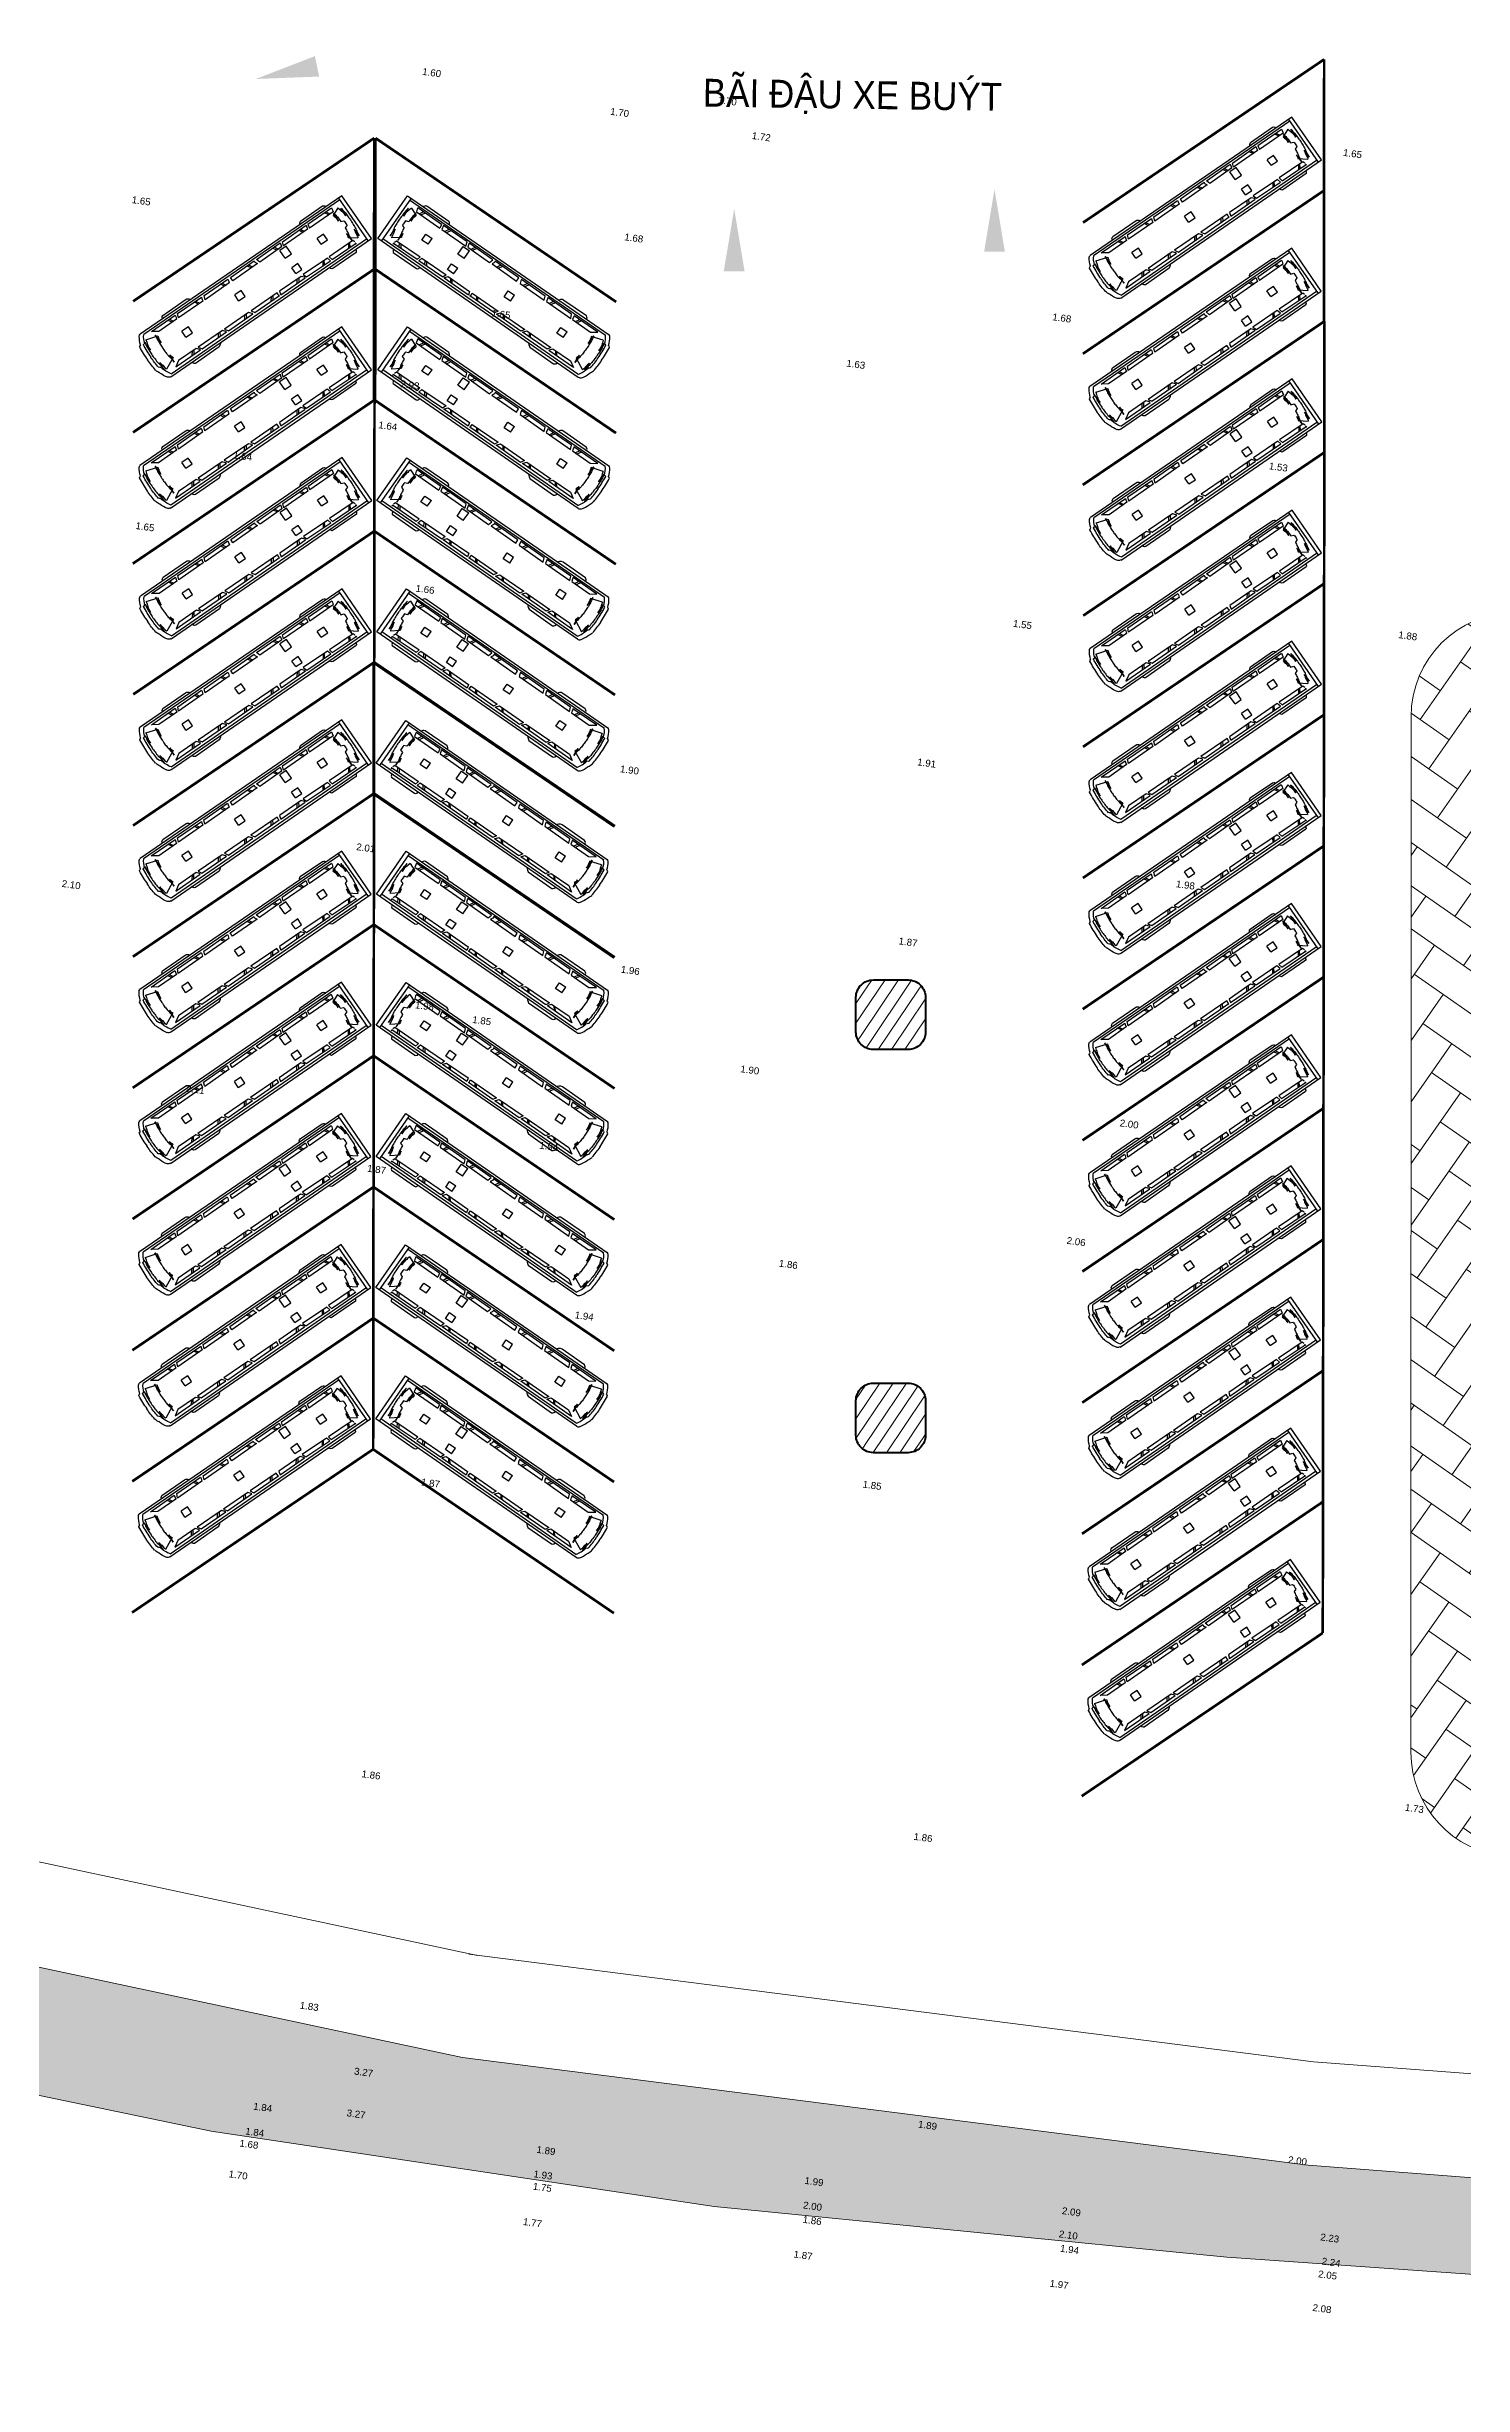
# Model space of a CAD drawing. Header units: millimetres. Extents: x -286774 to 170591, y -126585 to 81607.
# Drawn here: x -165934 to -125186, y -35060 to 32216 of the extents above; entities that cross this region are included whole.
import ezdxf
from ezdxf.enums import TextEntityAlignment as Align

# ---------------------------------------------------------------- set-up
doc = ezdxf.new("R2010")
doc.units = ezdxf.units.MM
doc.header["$LTSCALE"] = 100
doc.header["$MEASUREMENT"] = 0
doc.linetypes.add('INTERROMPU2', pattern=[9.525, 6.35, -3.175])
for name, color, linetype in [('01-BXAS-mat bang tong the san duong$0$A-FUR', 252, 'Continuous'), ('PIER SYSTRA', 170, 'Continuous'), ('TEXT', 255, 'Continuous'), ('VACH SON PHAN LAN', 7, 'Continuous')]:
    doc.layers.add(name, color=color, linetype=linetype)
for name, color, linetype, lineweight in [('2', 2, 'Continuous', 18), ('8', 8, 'Continuous', 5), ('ARC-VIEW', 90, 'Continuous', 5), ('ARC_CON-CUT', 130, 'Continuous', 40), ('ARC_CON-HIDE', 50, 'INTERROMPU2', 0), ('ARC_HATCH', 8, 'Continuous', 9), ('TAN CANG-profile- REVISE1$0$8', 17, 'Continuous', 0)]:
    doc.layers.add(name, color=color, linetype=linetype, lineweight=lineweight)
doc.layers.add('Elevation', color=1, linetype='Continuous', plot=False)
doc.styles.add('3A', font='arial.ttf', dxfattribs={"width": 0.9, "height": 3})
doc.styles.get("Standard").update_dxf_attribs({"font": 'arial.ttf'})
pattern_1 = [(56.08188, (-22.8601, -398.66258), (-0.26347288, 0.1771674), [])]

# ---------------------------------------------------------------- blocks, each defined once
blk = doc.blocks.new('XE')
at = {"layer": '01-BXAS-mat bang tong the san duong$0$A-FUR'}
for p, q in [((610774.1, 1198014.77, 0), (610768.25, 1198004.64, 0)), ((610774.1, 1198014.55, 0), (610768.41, 1198004.7, 0)), ((610774, 1198014.6, 0), (610776.17, 1198013.36, 0)), ((610776.26, 1198013.53, 0), (610774.1, 1198014.77, 0)), ((610770.4, 1198003.57, 0), (610776.05, 1198013.42, 0)), ((610770.45, 1198003.43, 0), (610776.26, 1198013.53, 0)), ((610772.84, 1198012.82, 0), (610773.48, 1198013.93, 0)), ((610773.22, 1198012.84, 0), (610773.9, 1198014.04, 0)), ((610774.05, 1198013.9, 0), (610773.37, 1198012.71, 0)), ((610773.48, 1198013.93, 0), (610773.53, 1198013.97, 0)), ((610773.53, 1198013.97, 0), (610773.57, 1198013.98, 0)), ((610773.57, 1198013.98, 0), (610773.64, 1198013.98, 0)), ((610773.92, 1198013.68, 0), (610773.71, 1198013.67, 0)), ((610773.74, 1198013.75, 0), (610773.96, 1198013.75, 0)), ((610773.9, 1198014.04, 0), (610773.96, 1198013.99, 0)), ((610773.96, 1198013.99, 0), (610774.05, 1198013.9, 0)), ((610774.09, 1198013.85, 0), (610774.14, 1198013.84, 0)), ((610774.09, 1198013.85, 0), (610774.09, 1198013.85, 0)), ((610774.48, 1198013.61, 0), (610774.09, 1198013.85, 0)), ((610774.18, 1198014.16, 0), (610774.13, 1198013.74, 0)), ((610774.13, 1198013.74, 0), (610774.22, 1198013.71, 0)), ((610774.14, 1198013.84, 0), (610774.19, 1198013.82, 0)), ((610774.18, 1198014.16, 0), (610774.3, 1198014.13, 0)), ((610774.19, 1198013.82, 0), (610774.24, 1198013.8, 0)), ((610774.19, 1198013.82, 0), (610774.19, 1198013.82, 0)), ((610774.22, 1198013.71, 0), (610774.28, 1198013.7, 0)), ((610774.22, 1198013.71, 0), (610774.22, 1198013.71, 0)), ((610774.24, 1198013.8, 0), (610774.29, 1198013.78, 0)), ((610774.24, 1198013.8, 0), (610774.24, 1198013.8, 0)), ((610774.28, 1198013.7, 0), (610774.33, 1198013.69, 0)), ((610774.29, 1198013.78, 0), (610774.29, 1198013.78, 0)), ((610774.29, 1198013.78, 0), (610774.34, 1198013.76, 0)), ((610774.3, 1198014.13, 0), (610774.36, 1198014.11, 0)), ((610774.3, 1198014.13, 0), (610774.3, 1198014.13, 0)), ((610774.31, 1198014.22, 0), (610774.37, 1198014.2, 0)), ((610774.31, 1198014.22, 0), (610774.31, 1198014.22, 0)), ((610774.69, 1198013.98, 0), (610774.31, 1198014.22, 0)), ((610774.33, 1198013.69, 0), (610774.33, 1198013.69, 0)), ((610774.33, 1198013.69, 0), (610774.48, 1198013.61, 0)), ((610774.34, 1198013.76, 0), (610774.39, 1198013.74, 0)), ((610774.36, 1198014.11, 0), (610774.42, 1198014.1, 0)), ((610774.36, 1198014.11, 0), (610774.36, 1198014.11, 0)), ((610774.37, 1198014.2, 0), (610774.42, 1198014.18, 0)), ((610774.37, 1198014.2, 0), (610774.37, 1198014.2, 0)), ((610774.39, 1198013.74, 0), (610774.53, 1198013.66, 0)), ((610774.39, 1198013.74, 0), (610774.39, 1198013.74, 0)), ((610774.42, 1198014.18, 0), (610774.48, 1198014.15, 0)), ((610774.42, 1198014.18, 0), (610774.42, 1198014.18, 0)), ((610774.42, 1198014.1, 0), (610774.48, 1198014.08, 0)), ((610774.42, 1198014.1, 0), (610774.42, 1198014.1, 0)), ((610774.48, 1198014.15, 0), (610774.48, 1198014.15, 0)), ((610774.48, 1198014.15, 0), (610774.54, 1198014.13, 0)), ((610774.48, 1198014.08, 0), (610774.48, 1198014.08, 0)), ((610774.48, 1198014.08, 0), (610774.54, 1198014.06, 0)), ((610774.48, 1198013.61, 0), (610774.48, 1198013.61, 0)), ((610774.53, 1198013.66, 0), (610774.53, 1198013.66, 0)), ((610774.53, 1198013.66, 0), (610774.58, 1198013.63, 0)), ((610774.54, 1198014.13, 0), (610774.6, 1198014.1, 0)), ((610774.54, 1198014.06, 0), (610774.69, 1198013.98, 0)), ((610774.58, 1198013.63, 0), (610774.7, 1198013.73, 0)), ((610774.58, 1198013.63, 0), (610774.58, 1198013.63, 0)), ((610774.6, 1198014.1, 0), (610774.75, 1198014.02, 0)), ((610774.6, 1198014.1, 0), (610774.6, 1198014.1, 0)), ((610774.69, 1198013.98, 0), (610774.69, 1198013.98, 0)), ((610774.7, 1198013.73, 0), (610774.75, 1198013.71, 0)), ((610774.75, 1198014.02, 0), (610774.81, 1198013.99, 0)), ((610774.75, 1198014.02, 0), (610774.75, 1198014.02, 0)), ((610774.75, 1198013.71, 0), (610774.8, 1198013.68, 0)), ((610774.75, 1198013.71, 0), (610774.75, 1198013.71, 0)), ((610774.8, 1198013.68, 0), (610774.85, 1198013.65, 0)), ((610774.8, 1198013.68, 0), (610774.8, 1198013.68, 0)), ((610774.81, 1198013.99, 0), (610774.86, 1198013.96, 0)), ((610774.81, 1198013.99, 0), (610774.81, 1198013.99, 0)), ((610774.85, 1198013.65, 0), (610774.89, 1198013.63, 0)), ((610774.86, 1198013.96, 0), (610774.92, 1198013.93, 0)), ((610774.86, 1198013.96, 0), (610774.86, 1198013.96, 0)), ((610774.89, 1198013.63, 0), (610774.89, 1198013.63, 0)), ((610774.89, 1198013.63, 0), (610774.93, 1198013.6, 0)), ((610774.93, 1198013.6, 0), (610774.91, 1198013.45, 0)), ((610774.91, 1198013.45, 0), (610774.91, 1198013.45, 0)), ((610774.91, 1198013.45, 0), (610774.95, 1198013.42, 0)), ((610774.92, 1198013.93, 0), (610774.97, 1198013.9, 0)), ((610774.92, 1198013.93, 0), (610774.92, 1198013.93, 0)), ((610774.93, 1198013.6, 0), (610774.93, 1198013.6, 0)), ((610774.95, 1198013.42, 0), (610775, 1198013.39, 0)), ((610774.97, 1198013.9, 0), (610774.97, 1198013.9, 0)), ((610774.97, 1198013.9, 0), (610775.02, 1198013.87, 0)), ((610775, 1198013.39, 0), (610775, 1198013.39, 0)), ((610775, 1198013.39, 0), (610775.04, 1198013.35, 0)), ((610775.02, 1198013.87, 0), (610775.07, 1198013.84, 0)), ((610775.04, 1198013.35, 0), (610775.09, 1198013.32, 0)), ((610775.04, 1198013.35, 0), (610775.04, 1198013.35, 0)), ((610775.07, 1198013.84, 0), (610775.13, 1198013.8, 0)), ((610775.07, 1198013.84, 0), (610775.07, 1198013.84, 0)), ((610775.08, 1198013.24, 0), (610775.12, 1198013.2, 0)), ((610775.08, 1198013.24, 0), (610775.08, 1198013.24, 0)), ((610775.44, 1198013.05, 0), (610775.08, 1198013.24, 0)), ((610775.09, 1198013.32, 0), (610775.09, 1198013.32, 0)), ((610775.09, 1198013.32, 0), (610775.13, 1198013.29, 0)), ((610775.12, 1198013.2, 0), (610775.12, 1198013.2, 0)), ((610775.12, 1198013.2, 0), (610775.16, 1198013.17, 0)), ((610775.13, 1198013.8, 0), (610775.18, 1198013.77, 0)), ((610775.13, 1198013.8, 0), (610775.13, 1198013.8, 0)), ((610775.13, 1198013.29, 0), (610775.17, 1198013.25, 0)), ((610775.17, 1198013.25, 0), (610775.17, 1198013.25, 0)), ((610775.17, 1198013.25, 0), (610775.21, 1198013.22, 0)), ((610775.18, 1198013.77, 0), (610775.18, 1198013.77, 0)), ((610775.18, 1198013.77, 0), (610775.23, 1198013.73, 0)), ((610775.21, 1198013.22, 0), (610775.25, 1198013.18, 0)), ((610775.21, 1198013.22, 0), (610775.21, 1198013.22, 0)), ((610775.22, 1198013.1, 0), (610775.66, 1198013.28, 0)), ((610775.23, 1198013.73, 0), (610775.23, 1198013.73, 0)), ((610775.23, 1198013.73, 0), (610775.28, 1198013.7, 0)), ((610775.28, 1198013.7, 0), (610775.28, 1198013.7, 0)), ((610775.28, 1198013.7, 0), (610775.33, 1198013.66, 0)), ((610775.67, 1198013.4, 0), (610775.32, 1198013.59, 0)), ((610775.32, 1198013.59, 0), (610775.37, 1198013.54, 0)), ((610775.33, 1198013.66, 0), (610775.38, 1198013.62, 0)), ((610775.37, 1198013.54, 0), (610775.41, 1198013.5, 0)), ((610775.37, 1198013.54, 0), (610775.37, 1198013.54, 0)), ((610775.38, 1198013.62, 0), (610775.38, 1198013.62, 0)), ((610775.38, 1198013.62, 0), (610775.43, 1198013.58, 0)), ((610775.41, 1198013.5, 0), (610775.45, 1198013.46, 0)), ((610775.41, 1198013.5, 0), (610775.41, 1198013.5, 0)), ((610775.43, 1198013.58, 0), (610775.47, 1198013.54, 0)), ((610775.43, 1198013.58, 0), (610775.43, 1198013.58, 0)), ((610775.45, 1198013.46, 0), (610775.6, 1198013.35, 0)), ((610775.47, 1198013.54, 0), (610775.52, 1198013.5, 0)), ((610775.47, 1198013.54, 0), (610775.47, 1198013.54, 0)), ((610775.52, 1198013.5, 0), (610775.67, 1198013.4, 0)), ((610775.52, 1198013.5, 0), (610775.52, 1198013.5, 0)), ((610775.6, 1198013.35, 0), (610775.65, 1198013.3, 0)), ((610775.65, 1198013.3, 0), (610775.66, 1198013.28, 0)), ((610775.65, 1198013.3, 0), (610775.65, 1198013.3, 0)), ((610775.67, 1198013.4, 0), (610775.67, 1198013.4, 0)), ((610772.48, 1198011.56, 0), (610773.16, 1198012.76, 0)), ((610773.31, 1198012.62, 0), (610772.61, 1198011.4, 0)), ((610772.84, 1198012.77, 0), (610772.84, 1198012.82, 0)), ((610772.85, 1198012.72, 0), (610772.84, 1198012.77, 0)), ((610772.88, 1198012.67, 0), (610772.85, 1198012.72, 0)), ((610773.18, 1198012.39, 0), (610772.97, 1198012.38, 0)), ((610773, 1198012.47, 0), (610773.22, 1198012.46, 0)), ((610773.16, 1198012.76, 0), (610773.31, 1198012.62, 0)), ((610773.22, 1198012.84, 0), (610773.37, 1198012.71, 0)), ((610774.1, 1198012.74, 0), (610773.91, 1198012.42, 0)), ((610774.2, 1198012.26, 0), (610773.91, 1198012.42, 0)), ((610774.39, 1198012.57, 0), (610774.1, 1198012.74, 0)), ((610774.2, 1198012.26, 0), (610774.39, 1198012.57, 0)), ((610775.5, 1198013.06, 0), (610774.81, 1198011.88, 0)), ((610774.99, 1198011.82, 0), (610775.69, 1198013.01, 0)), ((610775.16, 1198013.17, 0), (610775.2, 1198013.13, 0)), ((610775.2, 1198013.13, 0), (610775.22, 1198013.1, 0)), ((610775.88, 1198012.62, 0), (610775.21, 1198011.45, 0)), ((610775.25, 1198013.18, 0), (610775.3, 1198013.15, 0)), ((610775.25, 1198013.18, 0), (610775.25, 1198013.18, 0)), ((610775.3, 1198013.15, 0), (610775.44, 1198013.05, 0)), ((610775.37, 1198012.84, 0), (610775.46, 1198012.66, 0)), ((610775.52, 1198012.72, 0), (610775.41, 1198012.91, 0)), ((610775.44, 1198013.05, 0), (610775.44, 1198013.05, 0)), ((610775.61, 1198013.04, 0), (610775.5, 1198013.06, 0)), ((610775.73, 1198012.99, 0), (610775.65, 1198013.01, 0)), ((610775.81, 1198012.74, 0), (610775.84, 1198012.7, 0)), ((610775.84, 1198012.7, 0), (610775.87, 1198012.66, 0)), ((610775.87, 1198012.66, 0), (610775.88, 1198012.62, 0)), ((610771.73, 1198010.26, 0), (610772.41, 1198011.46, 0)), ((610772.55, 1198011.32, 0), (610771.93, 1198010.21, 0)), ((610772.42, 1198011.09, 0), (610772.21, 1198011.08, 0)), ((610772.25, 1198011.16, 0), (610772.47, 1198011.16, 0)), ((610772.41, 1198011.46, 0), (610772.47, 1198011.4, 0)), ((610772.47, 1198011.4, 0), (610772.55, 1198011.32, 0)), ((610772.61, 1198011.4, 0), (610772.48, 1198011.56, 0)), ((610772.74, 1198011.44, 0), (610772.55, 1198011.12, 0)), ((610772.94, 1198010.9, 0), (610772.55, 1198011.12, 0)), ((610773.12, 1198011.22, 0), (610772.74, 1198011.44, 0)), ((610772.94, 1198010.9, 0), (610773.12, 1198011.22, 0)), ((610774.76, 1198011.78, 0), (610774.05, 1198010.57, 0)), ((610774.25, 1198010.54, 0), (610774.95, 1198011.73, 0)), ((610774.63, 1198011.55, 0), (610774.72, 1198011.37, 0)), ((610774.77, 1198011.44, 0), (610774.67, 1198011.62, 0)), ((610774.95, 1198011.73, 0), (610774.76, 1198011.78, 0)), ((610774.99, 1198011.82, 0), (610774.81, 1198011.88, 0)), ((610775.1, 1198011.4, 0), (610775.05, 1198011.42, 0)), ((610775.17, 1198011.41, 0), (610775.1, 1198011.4, 0)), ((610775.21, 1198011.45, 0), (610775.17, 1198011.41, 0)), ((610770.98, 1198008.95, 0), (610771.66, 1198010.15, 0)), ((610771.85, 1198010.1, 0), (610771.14, 1198008.85, 0)), ((610771.49, 1198009.86, 0), (610771.71, 1198009.86, 0)), ((610771.66, 1198010.15, 0), (610771.71, 1198010.1, 0)), ((610771.71, 1198010.1, 0), (610771.85, 1198010.1, 0)), ((610771.93, 1198010.21, 0), (610771.73, 1198010.26, 0)), ((610774, 1198010.45, 0), (610773.38, 1198009.37, 0)), ((610773.6, 1198010.94, 0), (610773.42, 1198010.62, 0)), ((610773.71, 1198010.46, 0), (610773.42, 1198010.62, 0)), ((610773.51, 1198009.24, 0), (610774.21, 1198010.47, 0)), ((610773.89, 1198010.77, 0), (610773.6, 1198010.94, 0)), ((610773.71, 1198010.46, 0), (610773.89, 1198010.77, 0)), ((610773.98, 1198010.06, 0), (610773.89, 1198010.26, 0)), ((610773.93, 1198010.33, 0), (610774.02, 1198010.15, 0)), ((610774.17, 1198010.48, 0), (610774, 1198010.45, 0)), ((610774.05, 1198010.57, 0), (610774.25, 1198010.54, 0)), ((610774.21, 1198010.47, 0), (610774.17, 1198010.48, 0)), ((610770.21, 1198007.62, 0), (610770.89, 1198008.82, 0)), ((610770.89, 1198008.82, 0), (610770.95, 1198008.77, 0)), ((610770.95, 1198008.77, 0), (610771.03, 1198008.68, 0)), ((610771.14, 1198008.85, 0), (610770.98, 1198008.95, 0)), ((610771.67, 1198009.79, 0), (610771.46, 1198009.78, 0)), ((610773.31, 1198009.24, 0), (610772.55, 1198007.93, 0)), ((610772.75, 1198007.93, 0), (610773.46, 1198009.17, 0)), ((610773.23, 1198008.76, 0), (610773.14, 1198008.95, 0)), ((610773.18, 1198009.02, 0), (610773.27, 1198008.85, 0)), ((610773.42, 1198009.17, 0), (610773.31, 1198009.24, 0)), ((610773.38, 1198009.37, 0), (610773.51, 1198009.24, 0)), ((610773.46, 1198009.17, 0), (610773.42, 1198009.17, 0)), ((610770.34, 1198007.46, 0), (610770.21, 1198007.62, 0)), ((610771.03, 1198008.68, 0), (610770.34, 1198007.46, 0)), ((610770.9, 1198008.45, 0), (610770.69, 1198008.45, 0)), ((610770.72, 1198008.53, 0), (610770.94, 1198008.53, 0)), ((610771.71, 1198008.6, 0), (610771.52, 1198008.28, 0)), ((610771.81, 1198008.11, 0), (610771.52, 1198008.28, 0)), ((610772, 1198008.43, 0), (610771.71, 1198008.6, 0)), ((610772.48, 1198007.81, 0), (610771.78, 1198006.6, 0)), ((610771.81, 1198008.11, 0), (610772, 1198008.43, 0)), ((610771.99, 1198006.6, 0), (610772.69, 1198007.84, 0)), ((610772.46, 1198007.43, 0), (610772.37, 1198007.62, 0)), ((610772.41, 1198007.69, 0), (610772.5, 1198007.52, 0)), ((610772.65, 1198007.84, 0), (610772.48, 1198007.81, 0)), ((610772.55, 1198007.93, 0), (610772.75, 1198007.93, 0)), ((610772.69, 1198007.84, 0), (610772.65, 1198007.84, 0)), ((610768.84, 1198005.92, 0), (610769.49, 1198007.05, 0)), ((610769.44, 1198006.3, 0), (610770.13, 1198007.5, 0)), ((610769.49, 1198007.05, 0), (610769.54, 1198007.12, 0)), ((610769.54, 1198007.12, 0), (610769.62, 1198007.16, 0)), ((610770.27, 1198007.36, 0), (610769.57, 1198006.13, 0)), ((610769.62, 1198007.16, 0), (610769.71, 1198007.17, 0)), ((610770.14, 1198007.14, 0), (610769.93, 1198007.13, 0)), ((610769.96, 1198007.21, 0), (610770.18, 1198007.21, 0)), ((610770.13, 1198007.5, 0), (610770.18, 1198007.45, 0)), ((610770.18, 1198007.45, 0), (610770.27, 1198007.36, 0)), ((610771.72, 1198006.49, 0), (610771.02, 1198005.28, 0)), ((610771.22, 1198005.28, 0), (610771.93, 1198006.52, 0)), ((610771.89, 1198006.52, 0), (610771.72, 1198006.49, 0)), ((610771.78, 1198006.6, 0), (610771.99, 1198006.6, 0)), ((610771.93, 1198006.52, 0), (610771.89, 1198006.52, 0)), ((610768.68, 1198004.98, 0), (610769.37, 1198006.18, 0)), ((610768.84, 1198005.86, 0), (610768.84, 1198005.92, 0)), ((610768.85, 1198005.81, 0), (610768.84, 1198005.86, 0)), ((610768.9, 1198005.76, 0), (610768.85, 1198005.81, 0)), ((610769.51, 1198006.04, 0), (610769, 1198005.14, 0)), ((610769.38, 1198005.82, 0), (610769.17, 1198005.81, 0)), ((610769.2, 1198005.89, 0), (610769.42, 1198005.89, 0)), ((610769.37, 1198006.18, 0), (610769.42, 1198006.13, 0)), ((610769.42, 1198006.13, 0), (610769.51, 1198006.04, 0)), ((610769.57, 1198006.13, 0), (610769.44, 1198006.3, 0)), ((610770.18, 1198005.95, 0), (610769.99, 1198005.63, 0)), ((610770.28, 1198005.46, 0), (610769.99, 1198005.63, 0)), ((610770.47, 1198005.78, 0), (610770.18, 1198005.95, 0)), ((610770.28, 1198005.46, 0), (610770.47, 1198005.78, 0)), ((610771.92, 1198005.72, 0), (610771.24, 1198004.52, 0)), ((610771.7, 1198006.11, 0), (610771.61, 1198006.3, 0)), ((610771.65, 1198006.37, 0), (610771.74, 1198006.2, 0)), ((610771.89, 1198005.93, 0), (610771.91, 1198005.87, 0)), ((610771.91, 1198005.87, 0), (610771.92, 1198005.81, 0)), ((610771.92, 1198005.81, 0), (610771.92, 1198005.72, 0)), ((610768.61, 1198004.52, 0), (610769.05, 1198004.93, 0)), ((610768.61, 1198004.52, 0), (610768.7, 1198004.43, 0)), ((610768.61, 1198004.52, 0), (610768.61, 1198004.52, 0)), ((610769.02, 1198004.16, 0), (610768.62, 1198004.38, 0)), ((610768.62, 1198004.38, 0), (610768.62, 1198004.38, 0)), ((610768.62, 1198004.38, 0), (610768.67, 1198004.34, 0)), ((610768.67, 1198004.34, 0), (610768.67, 1198004.34, 0)), ((610768.67, 1198004.34, 0), (610768.72, 1198004.3, 0)), ((610769, 1198005.14, 0), (610768.68, 1198004.98, 0)), ((610768.7, 1198004.43, 0), (610768.7, 1198004.43, 0)), ((610768.7, 1198004.43, 0), (610768.74, 1198004.39, 0)), ((610768.72, 1198004.3, 0), (610768.77, 1198004.26, 0)), ((610768.72, 1198004.3, 0), (610768.72, 1198004.3, 0)), ((610768.74, 1198004.39, 0), (610768.74, 1198004.39, 0)), ((610768.74, 1198004.39, 0), (610768.78, 1198004.34, 0)), ((610768.77, 1198004.26, 0), (610768.77, 1198004.26, 0)), ((610768.77, 1198004.26, 0), (610768.82, 1198004.22, 0)), ((610768.78, 1198004.34, 0), (610768.83, 1198004.3, 0)), ((610768.78, 1198004.34, 0), (610768.78, 1198004.34, 0)), ((610768.83, 1198004.3, 0), (610768.83, 1198004.3, 0)), ((610768.83, 1198004.3, 0), (610768.88, 1198004.25, 0)), ((610768.88, 1198004.25, 0), (610769.02, 1198004.16, 0)), ((610768.92, 1198004.91, 0), (610768.97, 1198004.88, 0)), ((610769.33, 1198004.69, 0), (610768.92, 1198004.91, 0)), ((610768.92, 1198004.91, 0), (610768.92, 1198004.91, 0)), ((610768.97, 1198004.88, 0), (610769.01, 1198004.84, 0)), ((610769.01, 1198004.84, 0), (610769.05, 1198004.81, 0)), ((610769.01, 1198004.84, 0), (610769.01, 1198004.84, 0)), ((610769.05, 1198004.93, 0), (610769.11, 1198004.86, 0)), ((610769.05, 1198004.93, 0), (610769.05, 1198004.93, 0)), ((610769.05, 1198004.81, 0), (610769.05, 1198004.81, 0)), ((610769.05, 1198004.81, 0), (610769.09, 1198004.78, 0)), ((610769.09, 1198004.78, 0), (610769.09, 1198004.78, 0)), ((610769.09, 1198004.78, 0), (610769.13, 1198004.74, 0)), ((610769.11, 1198004.86, 0), (610769.11, 1198004.86, 0)), ((610769.11, 1198004.86, 0), (610769.15, 1198004.83, 0)), ((610769.13, 1198004.74, 0), (610769.18, 1198004.71, 0)), ((610769.15, 1198004.83, 0), (610769.19, 1198004.79, 0)), ((610769.18, 1198004.71, 0), (610769.18, 1198004.71, 0)), ((610769.18, 1198004.71, 0), (610769.32, 1198004.62, 0)), ((610769.19, 1198004.79, 0), (610769.19, 1198004.79, 0)), ((610769.19, 1198004.79, 0), (610769.33, 1198004.69, 0)), ((610769.32, 1198004.62, 0), (610769.32, 1198004.62, 0)), ((610769.32, 1198004.62, 0), (610769.36, 1198004.59, 0)), ((610769.33, 1198004.69, 0), (610769.33, 1198004.69, 0)), ((610769.36, 1198004.59, 0), (610769.36, 1198004.59, 0)), ((610769.36, 1198004.59, 0), (610769.41, 1198004.56, 0)), ((610769.41, 1198004.56, 0), (610769.46, 1198004.53, 0)), ((610769.46, 1198004.53, 0), (610769.46, 1198004.53, 0)), ((610769.46, 1198004.53, 0), (610769.5, 1198004.51, 0)), ((610769.5, 1198004.51, 0), (610769.5, 1198004.51, 0)), ((610769.5, 1198004.51, 0), (610769.55, 1198004.48, 0)), ((610769.55, 1198004.48, 0), (610769.59, 1198004.45, 0)), ((610769.59, 1198004.45, 0), (610769.59, 1198004.45, 0)), ((610769.59, 1198004.45, 0), (610769.64, 1198004.43, 0)), ((610769.64, 1198004.43, 0), (610769.64, 1198004.43, 0)), ((610769.64, 1198004.43, 0), (610769.69, 1198004.4, 0)), ((610769.69, 1198004.4, 0), (610769.69, 1198004.4, 0)), ((610769.69, 1198004.4, 0), (610769.74, 1198004.38, 0)), ((610769.74, 1198004.38, 0), (610769.79, 1198004.35, 0)), ((610769.79, 1198004.35, 0), (610769.79, 1198004.35, 0)), ((610769.79, 1198004.35, 0), (610769.84, 1198004.33, 0)), ((610769.84, 1198004.33, 0), (610769.84, 1198004.33, 0)), ((610769.84, 1198004.33, 0), (610769.88, 1198004.31, 0)), ((610769.88, 1198004.31, 0), (610769.88, 1198004.31, 0)), ((610769.88, 1198004.31, 0), (610769.94, 1198004.29, 0)), ((610769.94, 1198004.29, 0), (610769.99, 1198004.27, 0)), ((610769.95, 1198004.36, 0), (610770, 1198004.34, 0)), ((610770.29, 1198004.14, 0), (610769.95, 1198004.36, 0)), ((610769.95, 1198004.36, 0), (610769.95, 1198004.36, 0)), ((610769.99, 1198004.27, 0), (610769.99, 1198004.27, 0)), ((610769.99, 1198004.27, 0), (610770.04, 1198004.25, 0)), ((610770, 1198004.34, 0), (610770, 1198004.34, 0)), ((610770, 1198004.34, 0), (610770.05, 1198004.33, 0)), ((610770.04, 1198004.25, 0), (610770.09, 1198004.24, 0)), ((610770.04, 1198004.25, 0), (610770.04, 1198004.25, 0)), ((610770.05, 1198004.33, 0), (610770.11, 1198004.32, 0)), ((610770.11, 1198004.32, 0), (610770.11, 1198004.32, 0)), ((610770.11, 1198004.32, 0), (610770.15, 1198004.31, 0)), ((610770.15, 1198004.31, 0), (610770.11, 1198003.67, 0)), ((610770.15, 1198004.31, 0), (610770.15, 1198004.31, 0)), ((610770.96, 1198005.18, 0), (610770.45, 1198004.3, 0)), ((610770.45, 1198004.3, 0), (610770.46, 1198003.96, 0)), ((610770.46, 1198003.96, 0), (610771.17, 1198005.2, 0)), ((610770.94, 1198004.79, 0), (610770.85, 1198004.99, 0)), ((610770.89, 1198005.05, 0), (610770.97, 1198004.88, 0)), ((610771.13, 1198005.21, 0), (610770.96, 1198005.18, 0)), ((610771.02, 1198005.28, 0), (610771.22, 1198005.28, 0)), ((610771.14, 1198004.48, 0), (610771.05, 1198004.49, 0)), ((610771.17, 1198005.2, 0), (610771.13, 1198005.21, 0)), ((610771.19, 1198004.49, 0), (610771.14, 1198004.48, 0)), ((610771.24, 1198004.52, 0), (610771.19, 1198004.49, 0)), ((610768.82, 1198004.22, 0), (610768.87, 1198004.19, 0)), ((610768.87, 1198004.19, 0), (610769.02, 1198004.09, 0)), ((610768.87, 1198004.19, 0), (610768.87, 1198004.19, 0)), ((610769.02, 1198004.16, 0), (610769.02, 1198004.16, 0)), ((610769.02, 1198004.09, 0), (610769.02, 1198004.09, 0)), ((610769.02, 1198004.09, 0), (610769.07, 1198004.06, 0)), ((610769.07, 1198004.06, 0), (610769.13, 1198004.03, 0)), ((610769.07, 1198004.06, 0), (610769.07, 1198004.06, 0)), ((610769.13, 1198004.03, 0), (610769.13, 1198004.03, 0)), ((610769.13, 1198004.03, 0), (610769.18, 1198004, 0)), ((610769.18, 1198004, 0), (610769.18, 1198004, 0)), ((610769.18, 1198004, 0), (610769.23, 1198003.96, 0)), ((610769.23, 1198003.96, 0), (610769.23, 1198003.96, 0)), ((610769.23, 1198003.96, 0), (610769.28, 1198003.94, 0)), ((610769.28, 1198003.94, 0), (610769.34, 1198003.91, 0)), ((610769.34, 1198003.91, 0), (610769.34, 1198003.91, 0)), ((610769.34, 1198003.91, 0), (610769.4, 1198003.88, 0)), ((610769.4, 1198003.88, 0), (610769.45, 1198003.85, 0)), ((610769.4, 1198003.88, 0), (610769.4, 1198003.88, 0)), ((610769.45, 1198003.85, 0), (610769.45, 1198003.85, 0)), ((610769.45, 1198003.85, 0), (610769.51, 1198003.82, 0)), ((610769.51, 1198003.82, 0), (610769.51, 1198003.82, 0)), ((610769.51, 1198003.82, 0), (610769.56, 1198003.8, 0)), ((610769.56, 1198003.8, 0), (610769.62, 1198003.77, 0)), ((610769.56, 1198003.8, 0), (610769.56, 1198003.8, 0)), ((610769.62, 1198003.77, 0), (610769.68, 1198003.75, 0)), ((610770.02, 1198003.6, 0), (610769.68, 1198003.82, 0)), ((610769.68, 1198003.82, 0), (610769.74, 1198003.8, 0)), ((610769.68, 1198003.75, 0), (610769.68, 1198003.75, 0)), ((610769.68, 1198003.75, 0), (610769.74, 1198003.73, 0)), ((610769.74, 1198003.8, 0), (610769.74, 1198003.8, 0)), ((610769.74, 1198003.8, 0), (610769.8, 1198003.78, 0)), ((610769.74, 1198003.73, 0), (610769.8, 1198003.71, 0)), ((610769.74, 1198003.73, 0), (610769.74, 1198003.73, 0)), ((610769.8, 1198003.78, 0), (610769.86, 1198003.77, 0)), ((610769.8, 1198003.78, 0), (610769.8, 1198003.78, 0)), ((610769.8, 1198003.71, 0), (610769.85, 1198003.68, 0)), ((610769.8, 1198003.71, 0), (610769.8, 1198003.71, 0)), ((610769.85, 1198003.68, 0), (610769.85, 1198003.68, 0)), ((610769.85, 1198003.68, 0), (610770.02, 1198003.6, 0)), ((610769.86, 1198003.77, 0), (610769.86, 1198003.77, 0)), ((610769.86, 1198003.77, 0), (610770.03, 1198003.69, 0)), ((610770.02, 1198003.6, 0), (610770.02, 1198003.6, 0)), ((610770.03, 1198003.69, 0), (610770.03, 1198003.69, 0)), ((610770.03, 1198003.69, 0), (610770.09, 1198003.68, 0)), ((610770.09, 1198004.24, 0), (610770.14, 1198004.22, 0)), ((610770.09, 1198004.24, 0), (610770.09, 1198004.24, 0)), ((610770.09, 1198003.68, 0), (610770.11, 1198003.67, 0)), ((610770.09, 1198003.68, 0), (610770.09, 1198003.68, 0)), ((610770.14, 1198004.22, 0), (610770.29, 1198004.14, 0)), ((610770.29, 1198004.14, 0), (610770.29, 1198004.14, 0))]:
    blk.add_line(p, q, dxfattribs=at)
at = {"layer": '01-BXAS-mat bang tong the san duong$0$A-FUR', "extrusion": (-4.60831e-13, 4.58554e-12, -1)}
for centre, major_axis, ratio, start_param, end_param in [((610768.41, 1198004.6, 0), (0.044, -0.163), 1, 1.413689, 2.05379), ((610769.39, 1198005.04, 0), (1.2, 0.32), 1, 2.648501, 2.984485), ((610769.39, 1198005.04, 0), (0.27, -1), 1, 1.077704, 1.498567), ((610770.96, 1198003.39, 0), (2.35, -0.9), 0.209196, 3.057444, 3.225742), ((610771.19, 1198003.96, 0), (2.71, -0.18), 0.230527, 3.057444, 3.225742), ((610771.51, 1198008.07, 0), (4.94, -3.2), 0.848408, 1.507741, 1.633852), ((610771.51, 1198008.07, 0), (4.78, -3.11), 0.84085, 1.508792, 1.6328), ((610771.6, 1198008.01, 0), (4.83, 1.29), 1, 2.232186, 2.356194), ((610771.59, 1198008.01, 0), (4.63, 1.24), 1, 2.232186, 2.356194), ((610770.12, 1198006.07, 0), (-0.34, -2.69), 0.539122, -0.084149, 0.084149), ((610768.94, 1198005.98, 0), (0.84, -2.37), 0.271395, -0.084149, 0.084149), ((610770.23, 1198004.61, 0), (1.28, -0.14), 0.810216, 1.348273, 1.79332), ((610770.19, 1198004.58, 0), (1.2, 0.32), 1, 1.727904, 2.063888), ((610770.3, 1198003.52, 0), (0.163, 0.044), 1, 0.785398, 1.727904)]:
    blk.add_ellipse(centre, major_axis=major_axis, ratio=ratio, start_param=start_param, end_param=end_param, dxfattribs=at)
blk = doc.blocks.new('mbd')
at = {"layer": 'VACH SON PHAN LAN', "ltscale": 7, "const_width": 0.06}
for points in [[(605569.295, 1194115.773), (605571.624, 1194117.656)], [(605571.624, 1194117.656), (605577.986, 1194115.727)], [(605569.295, 1194115.773), (605575.657, 1194113.844)]]:
    blk.add_lwpolyline(points, dxfattribs=at)
at = {"xscale": 0.477603, "yscale": 0.477603, "zscale": 0.477603, "rotation": 103.4961213150897}
blk.add_blockref('XE', (1230024.59, 1043997.822, -3.72), dxfattribs=at)
blk = doc.blocks.new('muitenH')
at = {"layer": '2'}
blk.add_solid([(1.8, -0.3), (0, 0), (1.8, 0.3)], dxfattribs=at)
blk = doc.blocks.new('SYSP')
at = {"layer": 'ARC_HATCH', "ltscale": 0.5}
h = blk.add_hatch(dxfattribs=at)
h.set_pattern_fill('ANSI31', color=256, scale=0.1, angle=3.2513, style=0)
h.set_pattern_definition(pattern_1)
edge = h.paths.add_edge_path()
edge.add_line((-58.905, 3.869), (-58.905, 4.869))
edge.add_arc((-58.405, 4.869), 0.5, 89.99894, 179.99894, ccw=False)
edge.add_line((-58.405, 5.369), (-57.405, 5.369))
edge.add_arc((-57.405, 4.869), 0.5, -0.00106, 89.99894, ccw=False)
edge.add_line((-56.905, 4.869), (-56.905, 3.869))
edge.add_arc((-57.405, 3.869), 0.5, 269.99894, 359.99894, ccw=False)
edge.add_line((-57.405, 3.369), (-58.405, 3.369))
edge.add_arc((-58.405, 3.869), 0.5, 179.99894, 269.99894, ccw=False)
h = blk.add_hatch(dxfattribs=at)
h.set_pattern_fill('ANSI31', color=256, scale=0.1, angle=3.2513, style=0)
h.set_pattern_definition(pattern_1)
edge = h.paths.add_edge_path()
edge.add_line((-58.905, -7.731), (-58.905, -6.731))
edge.add_arc((-58.405, -6.731), 0.5, 89.99894, 179.99894, ccw=False)
edge.add_line((-58.405, -6.231), (-57.405, -6.231))
edge.add_arc((-57.405, -6.731), 0.5, -0.00106, 89.99894, ccw=False)
edge.add_line((-56.905, -6.731), (-56.905, -7.731))
edge.add_arc((-57.405, -7.731), 0.5, 269.99894, 359.99894, ccw=False)
edge.add_line((-57.405, -8.231), (-58.405, -8.231))
edge.add_arc((-58.405, -7.731), 0.5, 179.99894, 269.99894, ccw=False)
at = {"layer": 'ARC_CON-CUT', "ltscale": 0.5}
for points in [[(-58.905, 3.869), (-58.905, 4.869, -0.414214), (-58.405, 5.369), (-57.405, 5.369, -0.414214), (-56.905, 4.869), (-56.905, 3.869, -0.414214), (-57.405, 3.369), (-58.405, 3.369, -0.414214)], [(-58.905, -7.731), (-58.905, -6.731, -0.414214), (-58.405, -6.231), (-57.405, -6.231, -0.414214), (-56.905, -6.731), (-56.905, -7.731, -0.414214), (-57.405, -8.231), (-58.405, -8.231, -0.414214)]]:
    blk.add_lwpolyline(points, format="xyb", close=True, dxfattribs=at)

msp = doc.modelspace()

# ---------------------------------------------------------------- hatches: boundary and pattern name
at = {"layer": '8'}
h = msp.add_hatch(dxfattribs=at)
h.set_pattern_fill('AR-HBONE', color=256, scale=10, angle=2.16942)
h.set_pattern_definition([(55, (-26358.6, 173485.4), (-249.505, 1415.012), [3048, -1016]), (145, (-25775.9, 174317.7), (-249.505, 1415.012), [3048, -1016])])
h.paths.add_polyline_path([(-115819, 5991, -0.135933), (-115391, 7535), (-113246, 11110, 0.135933), (-112819, 12653), (-112819, 15941), (-123687, 15941, 0.414196), (-126687, 12942), (-126689, -16854, 0.392108), (-123917, -19846), (-118200, -20282, 0.436689), (-112819, -15297), (-112819, -14009, 0.135933), (-113247, -12465), (-115392, -8890, -0.135933), (-115819, -7347)])
at = {"layer": 'TAN CANG-profile- REVISE1$0$8'}
h = msp.add_hatch(dxfattribs=at)
h.set_pattern_fill('GRASS', color=256, scale=70, angle=-7.83058)
h.set_pattern_definition([(90, (-571785.5, -457563), (-1257.2359, 1257.2359), [333.375, -2181.0967]), (45, (-571785.5, -457563), (-1257.236, 1257.236), [333.375, -1444.625]), (135, (-571785.5, -457563), (-1257.236, -1257.236), [333.375, -1444.625])])
h.paths.add_polyline_path([(-105163, -30596), (-129648, -28728), (-153975, -25630), (-183789, -19285), (-186392, -18552), (-188854, -17465), (-191147, -16058), (-193244, -14367), (-195117, -12424), (-196738, -10266), (-198080, -7927), (-199116, -5440), (-201536, 2385), (-199900, 10651), (-198068, 14894), (-191851, 23778), (-194331, 26448), (-195218, 25570), (-197619, 22728), (-199752, 19660), (-201599, 16358), (-203143, 12813), (-204369, 9017), (-204738, 5611), (-204727, 2372), (-204334, -713), (-203558, -3656), (-202397, -6471), (-200849, -9171), (-198912, -11770), (-196585, -14279), (-191989, -17441), (-186767, -20191), (-180998, -22564), (-174762, -24592), (-168139, -26309), (-161207, -27747), (-146736, -29921), (-131987, -31378), (-117595, -32383), (-92427, -34098), (-83275, -34604), (-83105, -31170)])
h = msp.add_hatch(dxfattribs=at)
h.set_pattern_fill('GRASS', color=256, scale=70, angle=-7.83058)
h.set_pattern_definition([(90, (-53285, 254399), (-1257.236, 1257.236), [333.375, -2181.097]), (45, (-53285, 254399), (-1257.236, 1257.236), [333.375, -1444.625]), (135, (-53285, 254399), (-1257.236, -1257.236), [333.375, -1444.625])])
h.paths.add_polyline_path([(-171040, -49085), (-183052, -46479), (-194945, -43537), (-206722, -40265), (-218390, -36670), (-229953, -32760), (-241415, -28540), (-252781, -24018), (-264056, -19201), (-275245, -14095), (-286774, -8502), (-286774, -17329, 0.047752), (-201996, -46706), (-186901, -49893), (-171733, -52537), (-156500, -54678), (-141211, -56356), (-125875, -57611), (-122817, -57784), (-122607, -57417), (-100599, -58271), (-79130, -58715), (-79377, -56443), (-92426, -56688), (-106517, -56633), (-134236, -54818), (-146637, -53262), (-158903, -51348)])

# ---------------------------------------------------------------- linework, layer by layer
at = {"layer": 'ARC-VIEW'}
for p, q in [((-183141, -16377), (-153543, -22695)), ((-183790, -19285), (-153976, -25630)), ((-153788, -22662), (-129490, -25754)), ((-153976, -25630), (-129649, -28728)), ((-129490, -25754), (-105024, -27620)), ((-129649, -28728), (-105183, -30595))]:
    msp.add_line(p, q, dxfattribs=at)
at = {"layer": 'ARC-VIEW', "flags": 128}
msp.add_lwpolyline([(-122689, 48092, -0.362883), (-112819, 36282), (-112819, 12653, -0.135933), (-113246, 11110), (-115391, 7535, 0.135933), (-115819, 5991), (-115819, -7347, 0.135933), (-115392, -8890), (-113247, -12465, -0.135933), (-112819, -14009), (-112819, -15297, -0.436689), (-118200, -20282), (-123917, -19846, -0.392108), (-126689, -16854), (-126687, 12942, -0.414196), (-123687, 15941), (-112819, 15941)], format="xyb", dxfattribs=at)
msp.add_lwpolyline([(-168140, -26309), (-161208, -27747), (-146738, -29921), (-131988, -31378), (-117596, -32383)], dxfattribs=at)

# ---------------------------------------------------------------- block references
for p, xscale, yscale, zscale, rotation in [((-159922, 31289), 1000.000000000001, 1000.000000000001, 1000.000000000001, 11.65386492518248), ((-138670, 28118), 1000, 1000, 1000, 269.9955483035734), ((-146159, 27554), 1000, 1000, 1000, 269.9955483035734)]:
    msp.add_blockref('muitenH', p, dxfattribs=dict(xscale=xscale, yscale=yscale, zscale=zscale, rotation=rotation))
at = {"layer": 'ARC_CON-HIDE', "yscale": 1260, "zscale": 1260}
for p, xscale, rotation in [((-688364694, 1540261043), 1260, 230.9678193128707), ((-688392021, 1540258779), 1260, 230.9678193128707), ((692019211, 1538492096), -1260, 128.8855238048905), ((-688364698, 1540257270), 1260, 230.9678193128707), ((-688392026, 1540255005), 1260, 230.9678193128707), ((692019207, 1538488323), -1260, 128.8855238048905), ((-688364685, 1540253508), 1260, 230.9678193128707), ((-688392013, 1540251244), 1260, 230.9678193128707), ((692019184, 1538484561), -1260, 128.8855238048905), ((-688364690, 1540249735), 1260, 230.9678193128707), ((-688392018, 1540247470), 1260, 230.9678193128707), ((692019179, 1538480788), -1260, 128.8855238048905), ((-688364695, 1540245961), 1260, 230.9678193128707), ((-688392023, 1540243697), 1260, 230.9678193128707), ((692019160, 1538477004), -1260, 128.8855238048905), ((-688364700, 1540242187), 1260, 230.9678193128707), ((-688392028, 1540239923), 1260, 230.9678193128707), ((692019169, 1538473241), -1260, 128.8855238048905), ((-688364705, 1540238414), 1260, 230.9678193128707), ((-688392032, 1540236150), 1260, 230.9678193128707), ((692019165, 1538469467), -1260, 128.8855238048905), ((-688364709, 1540234640), 1260, 230.9678193128707), ((-688392037, 1540232376), 1260, 230.9678193128707), ((692019160, 1538465693), -1260, 128.8855238048905), ((-688364714, 1540230867), 1260, 230.9678193128707), ((-688392042, 1540228602), 1260, 230.9678193128707), ((692019155, 1538461920), -1260, 128.8855238048905), ((-688364719, 1540227093), 1260, 230.9678193128707), ((-688392047, 1540224829), 1260, 230.9678193128707), ((692019150, 1538458146), -1260, 128.8855238048905), ((-688364724, 1540223320), 1260, 230.9678193128707), ((-688364729, 1540219546), 1260, 230.9678193128707)]:
    msp.add_blockref('mbd', p, dxfattribs=dict(at, xscale=xscale, rotation=rotation))
at = {"layer": 'PIER SYSTRA', "xscale": 1000, "yscale": 1000, "zscale": 1000}
msp.add_blockref('SYSP', (-83750, 0), dxfattribs=at)

# ---------------------------------------------------------------- texts
at = {"layer": 'Elevation'}
for s, p in [('1.60', (-155143, 31410, 1601)), ('1.70', (-149736, 30262, 1696)), ('1.70', (-146637, 30594, 1702)), ('1.72', (-145661, 29565, 1725)), ('1.65', (-128652, 29080, 1646)), ('1.65', (-163499, 27721, 1646)), ('1.68', (-149328, 26651, 1681)), ('1.65', (-153147, 24462, 1646)), ('1.68', (-137015, 24351, 1681)), ('1.63', (-142943, 23019, 1632)), ('2.93', (-155767, 22425, 2931)), ('1.64', (-156405, 21246, 1644)), ('1.64', (-160581, 20377, 1640)), ('1.53', (-130786, 20063, 1534)), ('1.65', (-163390, 18344, 1654)), ('1.66', (-155333, 16544, 1657)), ('1.55', (-138147, 15533, 1552)), ('1.88', (-127063, 15207, 1879)), ('1.90', (-149452, 11347, 1899)), ('1.91', (-140903, 11546, 1909)), ('2.01', (-157039, 9107, 2007)), ('2.10', (-165514, 8048, 2105)), ('1.98', (-133460, 8040, 1980)), ('1.87', (-141439, 6396, 1874)), ('1.96', (-149430, 5580, 1957)), ('1.98', (-155349, 4557, 1984)), ('1.85', (-153704, 4135, 1852)), ('1.90', (-145991, 2718, 1904)), ('2.11', (-161944, 2157, 2106)), ('2.00', (-135079, 1161, 1996)), ('1.94', (-151774, 518, 1940)), ('1.87', (-156728, -144, 1872)), ('1.86', (-144883, -2876, 1858)), ('2.06', (-136603, -2220, 2057)), ('1.94', (-150754, -4362, 1941)), ('1.87', (-155176, -9169, 1872)), ('1.85', (-142472, -9231, 1850)), ('1.86', (-156887, -17564, 1862)), ('1.73', (-126873, -18530, 1734)), ('1.86', (-141007, -19366, 1862)), ('1.83', (-158666, -24223, 1828)), ('3.27', (-157101, -26118, 3272)), ('1.84', (-160005, -27130, 1837)), ('3.27', (-157318, -27319, 3266)), ('1.89', (-140878, -27645, 1888)), ('1.68', (-160400, -28189, 1681)), ('1.84', (-160234, -27843, 1843)), ('1.89', (-151855, -28371, 1888)), ('1.70', (-160710, -29075, 1699)), ('1.93', (-151941, -29074, 1934)), ('2.00', (-130235, -28665, 2004)), ('1.75', (-151960, -29430, 1746)), ('1.99', (-144143, -29263, 1990)), ('1.77', (-152243, -30447, 1774)), ('1.86', (-144197, -30384, 1860)), ('2.00', (-144187, -29971, 1995)), ('2.09', (-136741, -30133, 2086)), ('2.10', (-136829, -30801, 2100)), ('2.23', (-129307, -30889, 2226)), ('1.87', (-144458, -31382, 1870)), ('1.94', (-136794, -31216, 1938)), ('2.24', (-129268, -31584, 2236)), ('1.97', (-137093, -32222, 1974)), ('2.05', (-129368, -31952, 2047)), ('2.08', (-129532, -32919, 2078))]:
    msp.add_text(s, height=200, rotation=352.16942, dxfattribs=at).set_placement(p)
at = {"layer": 'TEXT', "style": '3A', "width": 0.9}
msp.add_text('BÃI ĐẬU XE BUÝT', height=800, rotation=359.16942, dxfattribs=at).set_placement((-142761, 30435), align=Align.CENTER)

doc.saveas('drawing.dxf')
